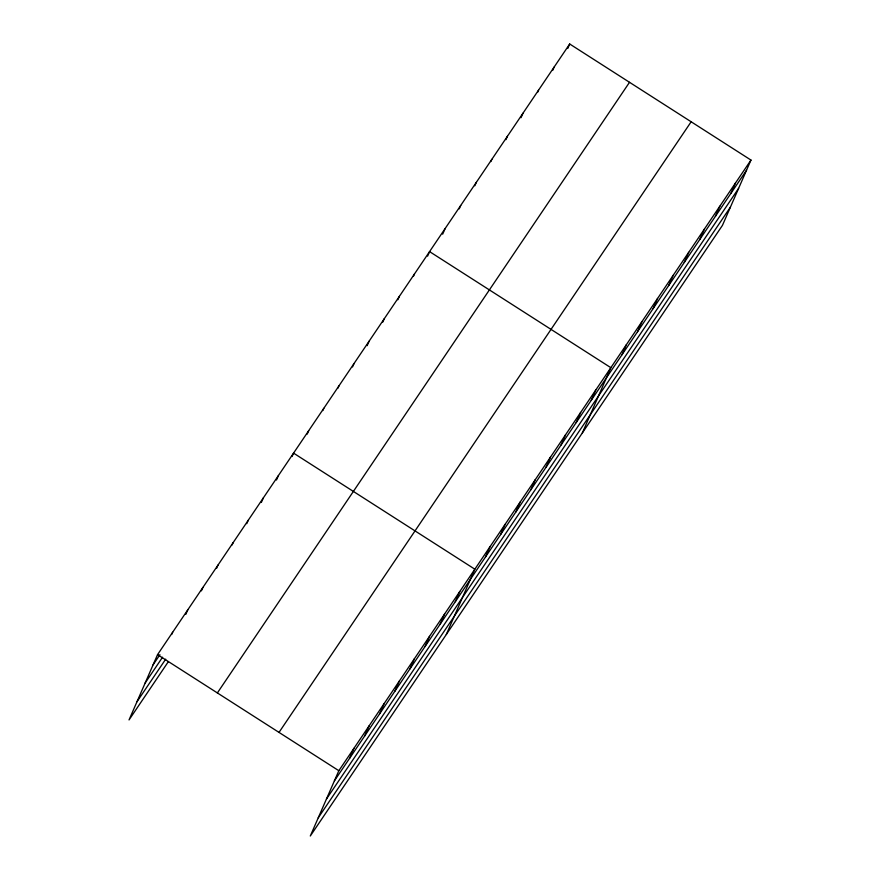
<?xml version="1.0" encoding="UTF-8"?>
<svg xmlns="http://www.w3.org/2000/svg" width="880" height="880" viewBox="0 0 880 880"><rect width="100%" height="100%" fill="white"/><g stroke="black" fill="none" stroke-linecap="round" stroke-linejoin="round"><path stroke-width="1.32" d="M750.97 160.072L338.833 770.704L310.299 836L722.447 225.368L750.97 160.072L569.701 44L157.553 654.632L129.03 719.928L168.311 661.716M171.677 634.491L172.667 632.247M185.812 614.361L187.781 609.851M201.41 590.843L202.884 587.466M216.524 568.447L217.998 565.07M232.133 544.94L233.112 542.685M246.752 523.677L248.226 520.289M261.371 502.403L263.34 497.904M276.485 480.018L278.454 475.508M292.083 456.5L293.557 453.123L474.837 569.195L446.314 634.491M307.197 434.115L308.671 430.738M322.795 410.597L323.785 408.342M337.909 388.201L338.899 385.957M352.528 366.938L354.013 363.561M367.147 345.675L369.116 341.176M382.756 322.168L384.23 318.78M397.87 299.772L399.344 296.395M413.468 276.254L414.458 274.01M427.603 256.124L429.572 251.614L610.852 367.686L582.318 432.982M442.673 234.179L445.137 228.547M459.228 208.857L460.702 205.48M474.804 185.79L476.278 182.413M490.864 161.59L491.843 159.346M505.945 139.656L507.419 136.268M521.015 117.711L522.984 113.201M537.57 92.389L538.56 90.134M552.651 70.444L554.125 67.067M567.732 48.51L569.701 44M349.514 758.45L353.947 748.308M364.628 736.054L369.061 725.923M379.742 713.669L384.164 703.527M394.856 691.273L399.278 681.142M409.959 668.888L414.392 658.757M425.073 646.503L429.506 636.361M440.187 624.107L444.62 613.976M455.301 601.722L459.723 591.58M485.518 556.941L489.951 546.799M500.632 534.545L505.065 524.414M515.746 512.16L520.179 502.018M530.86 489.764L535.282 479.633M545.974 467.379L550.396 457.248M561.088 444.994L565.51 434.852M576.191 422.598L580.624 412.467M591.305 400.213L595.738 390.071M621.984 354.75L626.417 344.619M637.56 331.683L641.982 321.552M653.125 308.616L657.558 298.474M668.701 285.549L673.123 275.407M684.266 262.482L688.699 252.34M699.842 239.415L704.264 229.273M715.407 216.337L719.84 206.206M730.972 193.27L735.405 183.139M153.12 664.763L159.929 654.698M145.167 682.968L162.547 657.228M136.983 701.723L165.693 659.186M217.371 692.934L629.519 82.302M279.015 732.402L691.152 121.77M334.4 780.835L746.548 170.203M326.447 799.04L738.595 188.408M318.252 817.795L730.4 207.163M157.553 654.632L338.833 770.704"/></g></svg>
